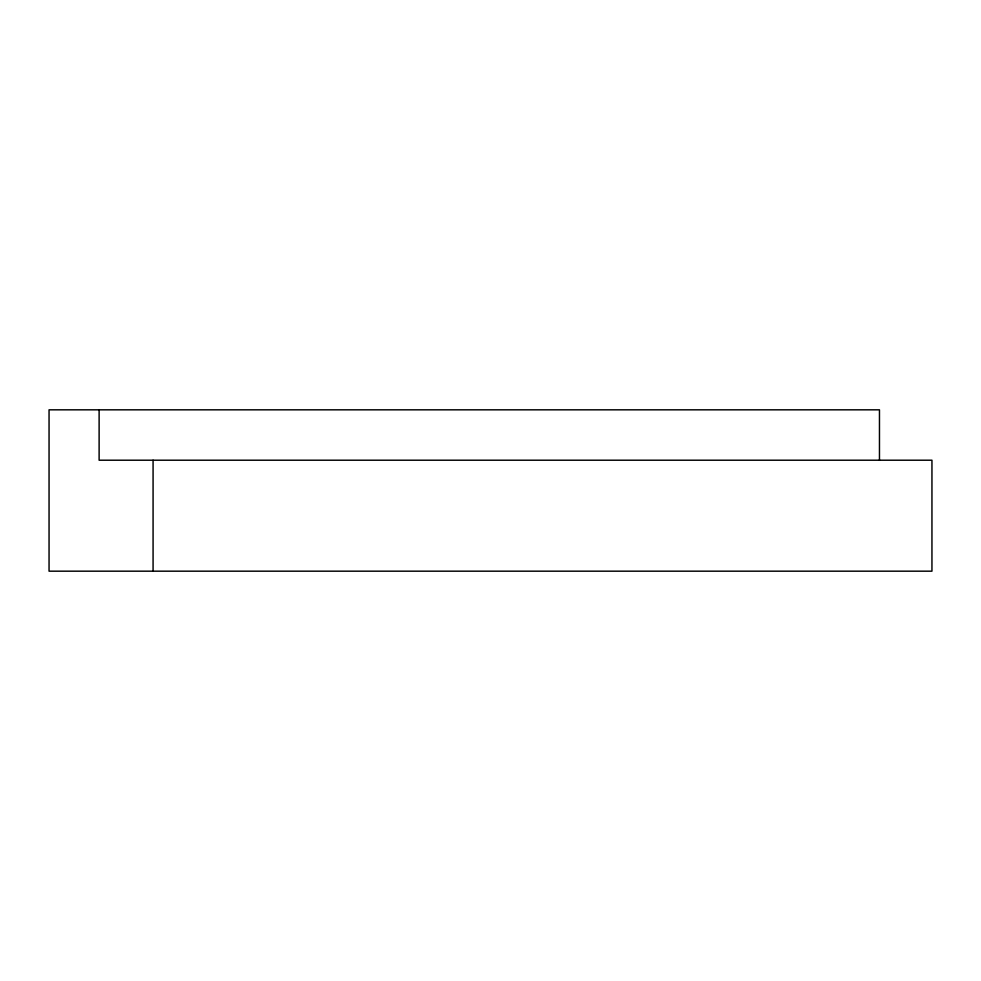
<?xml version="1.0" encoding="UTF-8"?>
<svg xmlns="http://www.w3.org/2000/svg" width="981" height="981" viewBox="0 0 981 981"><rect width="100%" height="100%" fill="white"/><g stroke="black" fill="none" stroke-linecap="round" stroke-linejoin="round"><path stroke-width="1.47" d="M879.467 460.212L879.467 409.825L49.05 409.825L49.05 571.175L931.95 571.175L931.95 460.212L99.118 460.212L99.118 409.825M153.073 460.212L153.073 571.175"/></g></svg>
